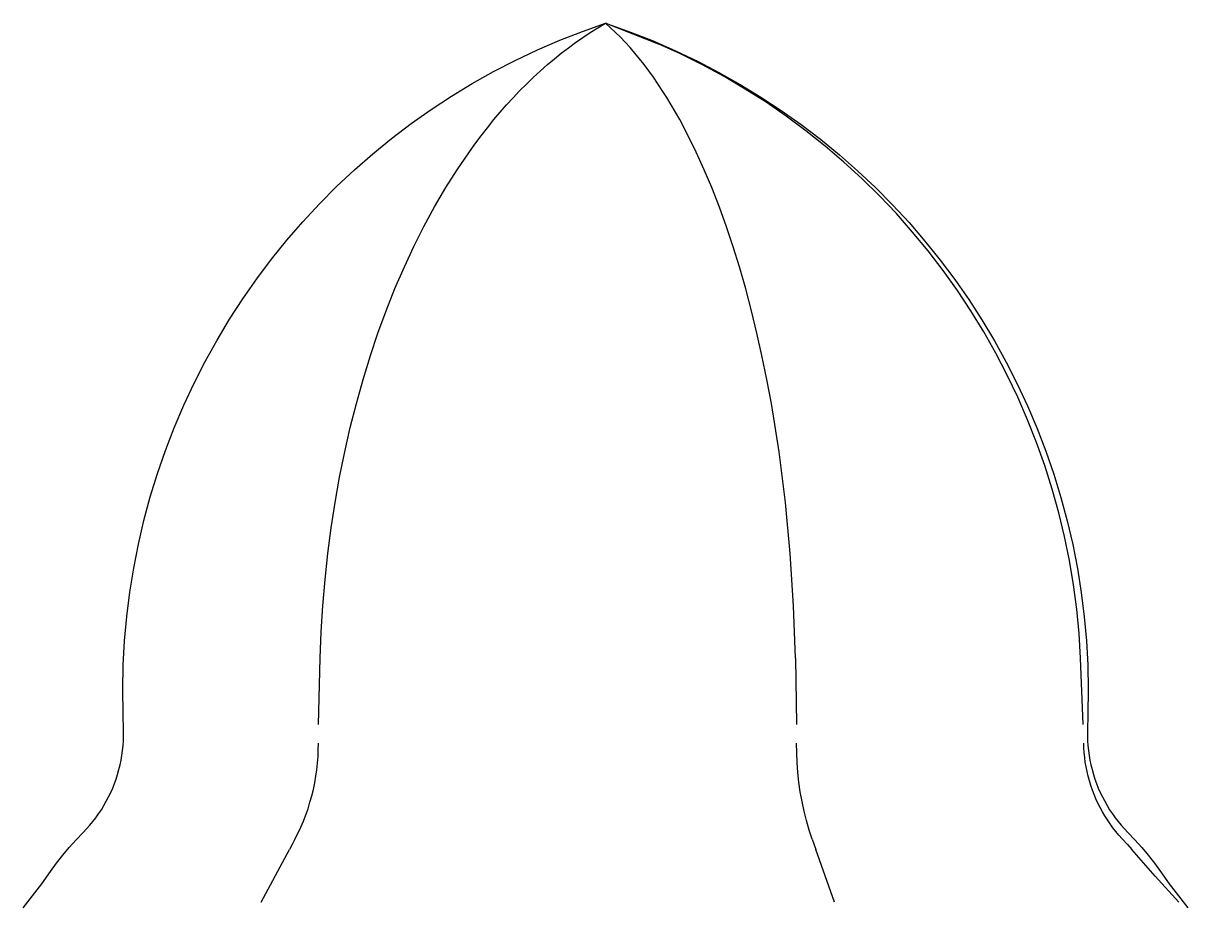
# Model space of a CAD drawing. Header units: millimetres. Extents: x -1576 to 3664, y -445 to 3215.
# Drawn here: x -370.3 to -287.8, y 2708.4 to 2771 of the extents above; entities that cross this region are included whole.
import ezdxf

# ---------------------------------------------------------------- set-up
doc = ezdxf.new("R2010")
doc.units = ezdxf.units.MM
doc.header["$MEASUREMENT"] = 0
doc.layers.add('Utwórz2D linie widoczne', color=7, linetype='Continuous', true_color=0x000000)

msp = doc.modelspace()

# ---------------------------------------------------------------- linework, layer by layer
at = {"layer": 'Utwórz2D linie widoczne'}
for p, q in [((-330.651, 2770.472), (-329.02, 2771.045)), ((-329.563, 2770.727), (-329.02, 2771.045)), ((-328.883, 2770.998), (-329.02, 2771.045)), ((-328.659, 2770.728), (-329.02, 2771.045)), ((-328.883, 2771), (-327.257, 2770.423)), ((-328.883, 2770.998), (-325.28, 2769.6)), ((-332.261, 2769.842), (-330.651, 2770.472)), ((-331.142, 2769.688), (-330.625, 2770.048)), ((-330.625, 2770.048), (-330.099, 2770.394)), ((-330.099, 2770.394), (-329.563, 2770.727)), ((-328.307, 2770.4), (-328.659, 2770.728)), ((-327.965, 2770.063), (-328.307, 2770.4)), ((-327.633, 2769.716), (-327.965, 2770.063)), ((-327.257, 2770.423), (-325.652, 2769.79)), ((-335.411, 2768.418), (-333.848, 2769.157)), ((-333.848, 2769.157), (-332.261, 2769.842)), ((-332.15, 2768.932), (-331.651, 2769.316)), ((-331.651, 2769.316), (-331.142, 2769.688)), ((-327.282, 2769.332), (-327.633, 2769.716)), ((-326.942, 2768.939), (-327.282, 2769.332)), ((-325.652, 2769.79), (-324.07, 2769.103)), ((-323.698, 2768.878), (-325.28, 2769.6)), ((-336.947, 2767.625), (-335.411, 2768.418)), ((-333.122, 2768.129), (-332.64, 2768.536)), ((-332.64, 2768.536), (-332.15, 2768.932)), ((-326.611, 2768.538), (-326.942, 2768.939)), ((-326.289, 2768.129), (-326.611, 2768.538)), ((-324.07, 2769.103), (-322.513, 2768.361)), ((-322.142, 2768.1), (-323.698, 2768.878)), ((-322.513, 2768.361), (-320.982, 2767.566)), ((-338.455, 2766.779), (-336.947, 2767.625)), ((-334.133, 2767.214), (-333.633, 2767.678)), ((-333.633, 2767.678), (-333.122, 2768.129)), ((-325.952, 2767.681), (-326.289, 2768.129)), ((-325.624, 2767.225), (-325.952, 2767.681)), ((-320.614, 2767.269), (-322.142, 2768.1)), ((-320.982, 2767.566), (-319.48, 2766.718)), ((-339.933, 2765.882), (-338.455, 2766.779)), ((-335.102, 2766.255), (-334.623, 2766.74)), ((-334.623, 2766.74), (-334.133, 2767.214)), ((-325.306, 2766.763), (-325.624, 2767.225)), ((-324.996, 2766.294), (-325.306, 2766.763)), ((-319.116, 2766.385), (-320.614, 2767.269)), ((-319.48, 2766.718), (-318.007, 2765.819)), ((-341.379, 2764.934), (-339.933, 2765.882)), ((-335.571, 2765.76), (-335.102, 2766.255)), ((-324.674, 2765.784), (-324.996, 2766.294)), ((-317.649, 2765.45), (-319.116, 2766.385)), ((-336.48, 2764.742), (-336.031, 2765.256)), ((-336.031, 2765.256), (-335.571, 2765.76)), ((-324.361, 2765.268), (-324.674, 2765.784)), ((-323.762, 2764.22), (-324.361, 2765.268)), ((-318.007, 2765.819), (-316.567, 2764.87)), ((-316.216, 2764.464), (-317.649, 2765.45)), ((-342.791, 2763.936), (-341.379, 2764.934)), ((-337.383, 2763.647), (-336.919, 2764.22)), ((-336.919, 2764.22), (-336.48, 2764.742)), ((-323.159, 2763.079), (-323.762, 2764.22)), ((-316.567, 2764.87), (-315.16, 2763.872)), ((-314.819, 2763.428), (-316.216, 2764.464)), ((-344.168, 2762.89), (-342.791, 2763.936)), ((-337.836, 2763.064), (-337.383, 2763.647)), ((-315.16, 2763.872), (-313.789, 2762.825)), ((-313.458, 2762.345), (-314.819, 2763.428)), ((-345.508, 2761.798), (-344.168, 2762.89)), ((-338.278, 2762.473), (-337.836, 2763.064)), ((-322.592, 2761.92), (-323.159, 2763.079)), ((-313.789, 2762.825), (-312.454, 2761.732)), ((-346.809, 2760.659), (-345.508, 2761.798)), ((-339.538, 2760.653), (-338.708, 2761.874)), ((-338.708, 2761.874), (-338.278, 2762.473)), ((-322.026, 2760.67), (-322.592, 2761.92)), ((-312.136, 2761.214), (-313.458, 2762.345)), ((-312.454, 2761.732), (-311.158, 2760.594)), ((-310.854, 2760.039), (-312.136, 2761.214)), ((-348.07, 2759.476), (-346.809, 2760.659)), ((-340.326, 2759.405), (-339.538, 2760.653)), ((-321.494, 2759.405), (-322.026, 2760.67)), ((-311.158, 2760.594), (-309.902, 2759.411)), ((-349.289, 2758.251), (-348.07, 2759.476)), ((-341.127, 2758.038), (-340.326, 2759.405)), ((-320.954, 2758.02), (-321.494, 2759.405)), ((-309.613, 2758.819), (-310.854, 2760.039)), ((-309.902, 2759.411), (-308.688, 2758.186)), ((-308.416, 2757.557), (-309.613, 2758.819)), ((-350.465, 2756.983), (-349.289, 2758.251)), ((-341.883, 2756.644), (-341.127, 2758.038)), ((-320.45, 2756.622), (-320.954, 2758.02)), ((-308.688, 2758.186), (-307.517, 2756.92)), ((-351.597, 2755.676), (-350.465, 2756.983)), ((-307.264, 2756.254), (-308.416, 2757.557)), ((-307.517, 2756.92), (-306.39, 2755.614)), ((-342.595, 2755.228), (-341.883, 2756.644)), ((-319.978, 2755.212), (-320.45, 2756.622)), ((-306.158, 2754.912), (-307.264, 2756.254)), ((-352.683, 2754.331), (-351.597, 2755.676)), ((-343.266, 2753.792), (-342.595, 2755.228)), ((-319.537, 2753.792), (-319.978, 2755.212)), ((-306.39, 2755.614), (-305.309, 2754.269)), ((-353.721, 2752.949), (-352.683, 2754.331)), ((-305.099, 2753.531), (-306.158, 2754.912)), ((-343.933, 2752.246), (-343.266, 2753.792)), ((-319.089, 2752.232), (-319.537, 2753.792)), ((-305.309, 2754.269), (-304.275, 2752.889)), ((-304.089, 2752.115), (-305.099, 2753.531)), ((-354.711, 2751.531), (-353.721, 2752.949)), ((-304.275, 2752.889), (-303.289, 2751.473)), ((-344.556, 2750.681), (-343.933, 2752.246)), ((-318.674, 2750.664), (-319.089, 2752.232)), ((-303.129, 2750.665), (-304.089, 2752.115)), ((-355.651, 2750.08), (-354.711, 2751.531)), ((-303.289, 2751.473), (-302.353, 2750.024)), ((-345.136, 2749.1), (-344.556, 2750.681)), ((-318.29, 2749.088), (-318.674, 2750.664)), ((-302.22, 2749.182), (-303.129, 2750.665)), ((-356.541, 2748.598), (-355.651, 2750.08)), ((-302.353, 2750.024), (-301.467, 2748.544)), ((-357.379, 2747.086), (-356.541, 2748.598)), ((-345.674, 2747.505), (-345.136, 2749.1)), ((-317.935, 2747.505), (-318.29, 2749.088)), ((-301.364, 2747.668), (-302.22, 2749.182)), ((-301.467, 2748.544), (-300.633, 2747.034)), ((-358.164, 2745.545), (-357.379, 2747.086)), ((-346.194, 2745.816), (-345.674, 2747.505)), ((-317.586, 2745.807), (-317.935, 2747.505)), ((-300.56, 2746.125), (-301.364, 2747.668)), ((-300.633, 2747.034), (-299.851, 2745.496)), ((-299.811, 2744.555), (-300.56, 2746.125)), ((-358.895, 2743.978), (-358.164, 2745.545)), ((-346.67, 2744.115), (-346.194, 2745.816)), ((-317.269, 2744.103), (-317.586, 2745.807)), ((-299.851, 2745.496), (-299.124, 2743.932)), ((-299.117, 2742.96), (-299.811, 2744.555)), ((-359.571, 2742.387), (-358.895, 2743.978)), ((-347.104, 2742.402), (-346.67, 2744.115)), ((-316.722, 2740.679), (-317.269, 2744.103)), ((-299.124, 2743.932), (-298.45, 2742.344)), ((-298.479, 2741.342), (-299.117, 2742.96)), ((-360.192, 2740.774), (-359.571, 2742.387)), ((-347.496, 2740.679), (-347.104, 2742.402)), ((-298.45, 2742.344), (-297.832, 2740.734)), ((-297.898, 2739.702), (-298.479, 2741.342)), ((-360.757, 2739.14), (-360.192, 2740.774)), ((-347.858, 2738.892), (-347.496, 2740.679)), ((-316.268, 2737.088), (-316.722, 2740.679)), ((-297.832, 2740.734), (-297.27, 2739.103)), ((-297.374, 2738.044), (-297.898, 2739.702)), ((-361.265, 2737.487), (-360.757, 2739.14)), ((-348.177, 2737.096), (-347.858, 2738.892)), ((-297.27, 2739.103), (-296.764, 2737.454)), ((-296.909, 2736.368), (-297.374, 2738.044)), ((-361.716, 2735.818), (-361.265, 2737.487)), ((-348.453, 2735.293), (-348.177, 2737.096)), ((-315.928, 2733.485), (-316.268, 2737.088)), ((-296.764, 2737.454), (-296.316, 2735.788)), ((-296.502, 2734.676), (-296.909, 2736.368)), ((-362.108, 2734.134), (-361.716, 2735.818)), ((-296.316, 2735.788), (-295.925, 2734.108)), ((-348.688, 2733.485), (-348.453, 2735.293)), ((-296.154, 2732.972), (-296.502, 2734.676)), ((-362.442, 2732.438), (-362.108, 2734.134)), ((-295.925, 2734.108), (-295.593, 2732.415)), ((-348.886, 2731.635), (-348.688, 2733.485)), ((-315.693, 2729.777), (-315.928, 2733.485)), ((-295.866, 2731.257), (-296.154, 2732.972)), ((-362.717, 2730.731), (-362.442, 2732.438)), ((-295.593, 2732.415), (-295.319, 2730.712)), ((-349.041, 2729.781), (-348.886, 2731.635)), ((-295.638, 2729.532), (-295.866, 2731.257)), ((-362.933, 2729.016), (-362.717, 2730.731)), ((-295.319, 2730.712), (-295.104, 2729)), ((-349.155, 2727.924), (-349.041, 2729.781)), ((-315.57, 2726.065), (-315.693, 2729.777)), ((-363.089, 2727.294), (-362.933, 2729.016)), ((-295.47, 2727.801), (-295.638, 2729.532)), ((-295.104, 2729), (-294.949, 2727.282)), ((-349.227, 2726.065), (-349.155, 2727.924)), ((-363.186, 2725.568), (-363.089, 2727.294)), ((-295.362, 2726.065), (-295.47, 2727.801)), ((-294.949, 2727.282), (-294.853, 2725.56)), ((-363.223, 2723.839), (-363.186, 2725.568)), ((-349.342, 2721.356), (-349.227, 2726.065)), ((-315.57, 2726.065), (-315.493, 2721.356)), ((-295.17, 2721.356), (-295.362, 2726.065)), ((-294.853, 2725.56), (-294.816, 2723.835)), ((-363.2, 2722.11), (-363.223, 2723.839)), ((-294.816, 2723.835), (-294.839, 2722.11)), ((-363.168, 2720.899), (-363.2, 2722.11)), ((-294.839, 2722.11), (-294.871, 2720.899)), ((-363.176, 2720.208), (-363.166, 2720.554)), ((-363.166, 2720.554), (-363.167, 2720.899)), ((-294.872, 2720.899), (-294.873, 2720.554)), ((-294.873, 2720.554), (-294.863, 2720.208)), ((-363.232, 2719.52), (-363.198, 2719.864)), ((-363.198, 2719.864), (-363.176, 2720.208)), ((-349.366, 2719.574), (-349.362, 2720.046)), ((-315.474, 2719.352), (-315.479, 2720.046)), ((-295.127, 2719.707), (-295.137, 2720.046)), ((-295.105, 2719.368), (-295.127, 2719.707)), ((-294.863, 2720.208), (-294.841, 2719.864)), ((-294.841, 2719.864), (-294.807, 2719.52)), ((-363.407, 2718.499), (-363.337, 2718.837)), ((-363.337, 2718.837), (-363.279, 2719.178)), ((-363.279, 2719.178), (-363.232, 2719.52)), ((-349.421, 2718.63), (-349.386, 2719.102)), ((-349.386, 2719.102), (-349.366, 2719.574)), ((-315.445, 2718.659), (-315.474, 2719.352)), ((-295.073, 2719.03), (-295.105, 2719.368)), ((-295.028, 2718.694), (-295.073, 2719.03)), ((-294.807, 2719.52), (-294.76, 2719.178)), ((-294.76, 2719.178), (-294.702, 2718.837)), ((-294.702, 2718.837), (-294.632, 2718.499)), ((-363.582, 2717.831), (-363.489, 2718.163)), ((-363.489, 2718.163), (-363.407, 2718.499)), ((-349.537, 2717.693), (-349.471, 2718.16)), ((-349.471, 2718.16), (-349.421, 2718.63)), ((-315.393, 2717.967), (-315.445, 2718.659)), ((-294.973, 2718.359), (-295.028, 2718.694)), ((-294.907, 2718.026), (-294.973, 2718.359)), ((-294.829, 2717.696), (-294.907, 2718.026)), ((-294.632, 2718.499), (-294.55, 2718.163)), ((-294.55, 2718.163), (-294.457, 2717.831)), ((-363.804, 2717.176), (-363.687, 2717.501)), ((-363.687, 2717.501), (-363.582, 2717.831)), ((-349.715, 2716.764), (-349.618, 2717.227)), ((-349.618, 2717.227), (-349.537, 2717.693)), ((-315.317, 2717.277), (-315.393, 2717.967)), ((-315.218, 2716.59), (-315.317, 2717.277)), ((-294.741, 2717.368), (-294.829, 2717.696)), ((-294.641, 2717.043), (-294.741, 2717.368)), ((-294.457, 2717.831), (-294.352, 2717.501)), ((-294.352, 2717.501), (-294.235, 2717.176)), ((-364.22, 2716.228), (-364.07, 2716.539)), ((-364.07, 2716.539), (-363.932, 2716.855)), ((-363.932, 2716.855), (-363.804, 2717.176)), ((-349.826, 2716.305), (-349.715, 2716.764)), ((-315.095, 2715.907), (-315.218, 2716.59)), ((-294.531, 2716.722), (-294.641, 2717.043)), ((-294.41, 2716.405), (-294.531, 2716.722)), ((-294.278, 2716.092), (-294.41, 2716.405)), ((-294.235, 2717.176), (-294.107, 2716.855)), ((-294.107, 2716.855), (-293.969, 2716.539)), ((-293.969, 2716.539), (-293.819, 2716.228)), ((-364.733, 2715.328), (-364.552, 2715.622)), ((-364.552, 2715.622), (-364.381, 2715.922)), ((-364.381, 2715.922), (-364.22, 2716.228)), ((-350.094, 2715.399), (-349.953, 2715.85)), ((-349.953, 2715.85), (-349.826, 2716.305)), ((-314.95, 2715.228), (-315.095, 2715.907)), ((-294.136, 2715.784), (-294.278, 2716.092)), ((-293.984, 2715.481), (-294.136, 2715.784)), ((-293.819, 2716.228), (-293.658, 2715.922)), ((-293.658, 2715.922), (-293.487, 2715.622)), ((-293.487, 2715.622), (-293.306, 2715.328)), ((-365.338, 2714.486), (-365.127, 2714.76)), ((-365.127, 2714.76), (-364.925, 2715.04)), ((-364.925, 2715.04), (-364.733, 2715.328)), ((-350.421, 2714.513), (-350.25, 2714.953)), ((-350.25, 2714.953), (-350.094, 2715.399)), ((-314.782, 2714.555), (-314.95, 2715.228)), ((-293.821, 2715.183), (-293.984, 2715.481)), ((-293.649, 2714.89), (-293.821, 2715.183)), ((-293.467, 2714.604), (-293.649, 2714.89)), ((-293.306, 2715.328), (-293.114, 2715.04)), ((-293.114, 2715.04), (-292.912, 2714.76)), ((-292.912, 2714.76), (-292.701, 2714.486)), ((-366.027, 2713.713), (-365.788, 2713.963)), ((-365.788, 2713.963), (-365.559, 2714.221)), ((-365.559, 2714.221), (-365.338, 2714.486)), ((-350.805, 2713.649), (-350.606, 2714.078)), ((-350.606, 2714.078), (-350.421, 2714.513)), ((-314.591, 2713.888), (-314.782, 2714.555)), ((-314.377, 2713.228), (-314.591, 2713.888)), ((-293.276, 2714.323), (-293.467, 2714.604)), ((-293.075, 2714.05), (-293.276, 2714.323)), ((-292.865, 2713.783), (-293.075, 2714.05)), ((-292.701, 2714.486), (-292.48, 2714.221)), ((-292.48, 2714.221), (-292.251, 2713.963)), ((-292.251, 2713.963), (-292.012, 2713.713)), ((-367.007, 2712.653), (-366.526, 2713.191)), ((-366.526, 2713.191), (-366.027, 2713.713)), ((-351.018, 2713.228), (-351.218, 2712.867)), ((-351.018, 2713.228), (-350.805, 2713.649)), ((-314.377, 2713.228), (-314.116, 2712.503)), ((-292.647, 2713.523), (-292.865, 2713.783)), ((-292.42, 2713.271), (-292.647, 2713.523)), ((-292.42, 2713.271), (-292.385, 2713.235)), ((-292.385, 2713.235), (-292.03, 2712.85)), ((-292.012, 2713.713), (-291.513, 2713.191)), ((-291.513, 2713.191), (-291.032, 2712.653)), ((-367.469, 2712.098), (-367.007, 2712.653)), ((-353.409, 2708.78), (-351.411, 2712.503)), ((-351.218, 2712.867), (-351.411, 2712.503)), ((-312.786, 2708.78), (-314.116, 2712.503)), ((-292.03, 2712.85), (-291.725, 2712.503)), ((-290.079, 2710.625), (-291.725, 2712.503)), ((-291.032, 2712.653), (-290.571, 2712.098)), ((-368.334, 2710.943), (-367.911, 2711.528)), ((-367.911, 2711.528), (-367.469, 2712.098)), ((-290.571, 2712.098), (-290.128, 2711.528)), ((-290.128, 2711.528), (-289.705, 2710.943)), ((-368.956, 2710.074), (-368.334, 2710.943)), ((-288.397, 2708.78), (-290.079, 2710.625)), ((-289.705, 2710.943), (-289.083, 2710.074)), ((-369.6, 2709.22), (-368.956, 2710.074)), ((-289.083, 2710.074), (-288.439, 2709.22)), ((-370.264, 2708.382), (-369.6, 2709.22)), ((-288.439, 2709.22), (-287.775, 2708.382))]:
    msp.add_line(p, q, dxfattribs=at)

doc.saveas('drawing.dxf')
